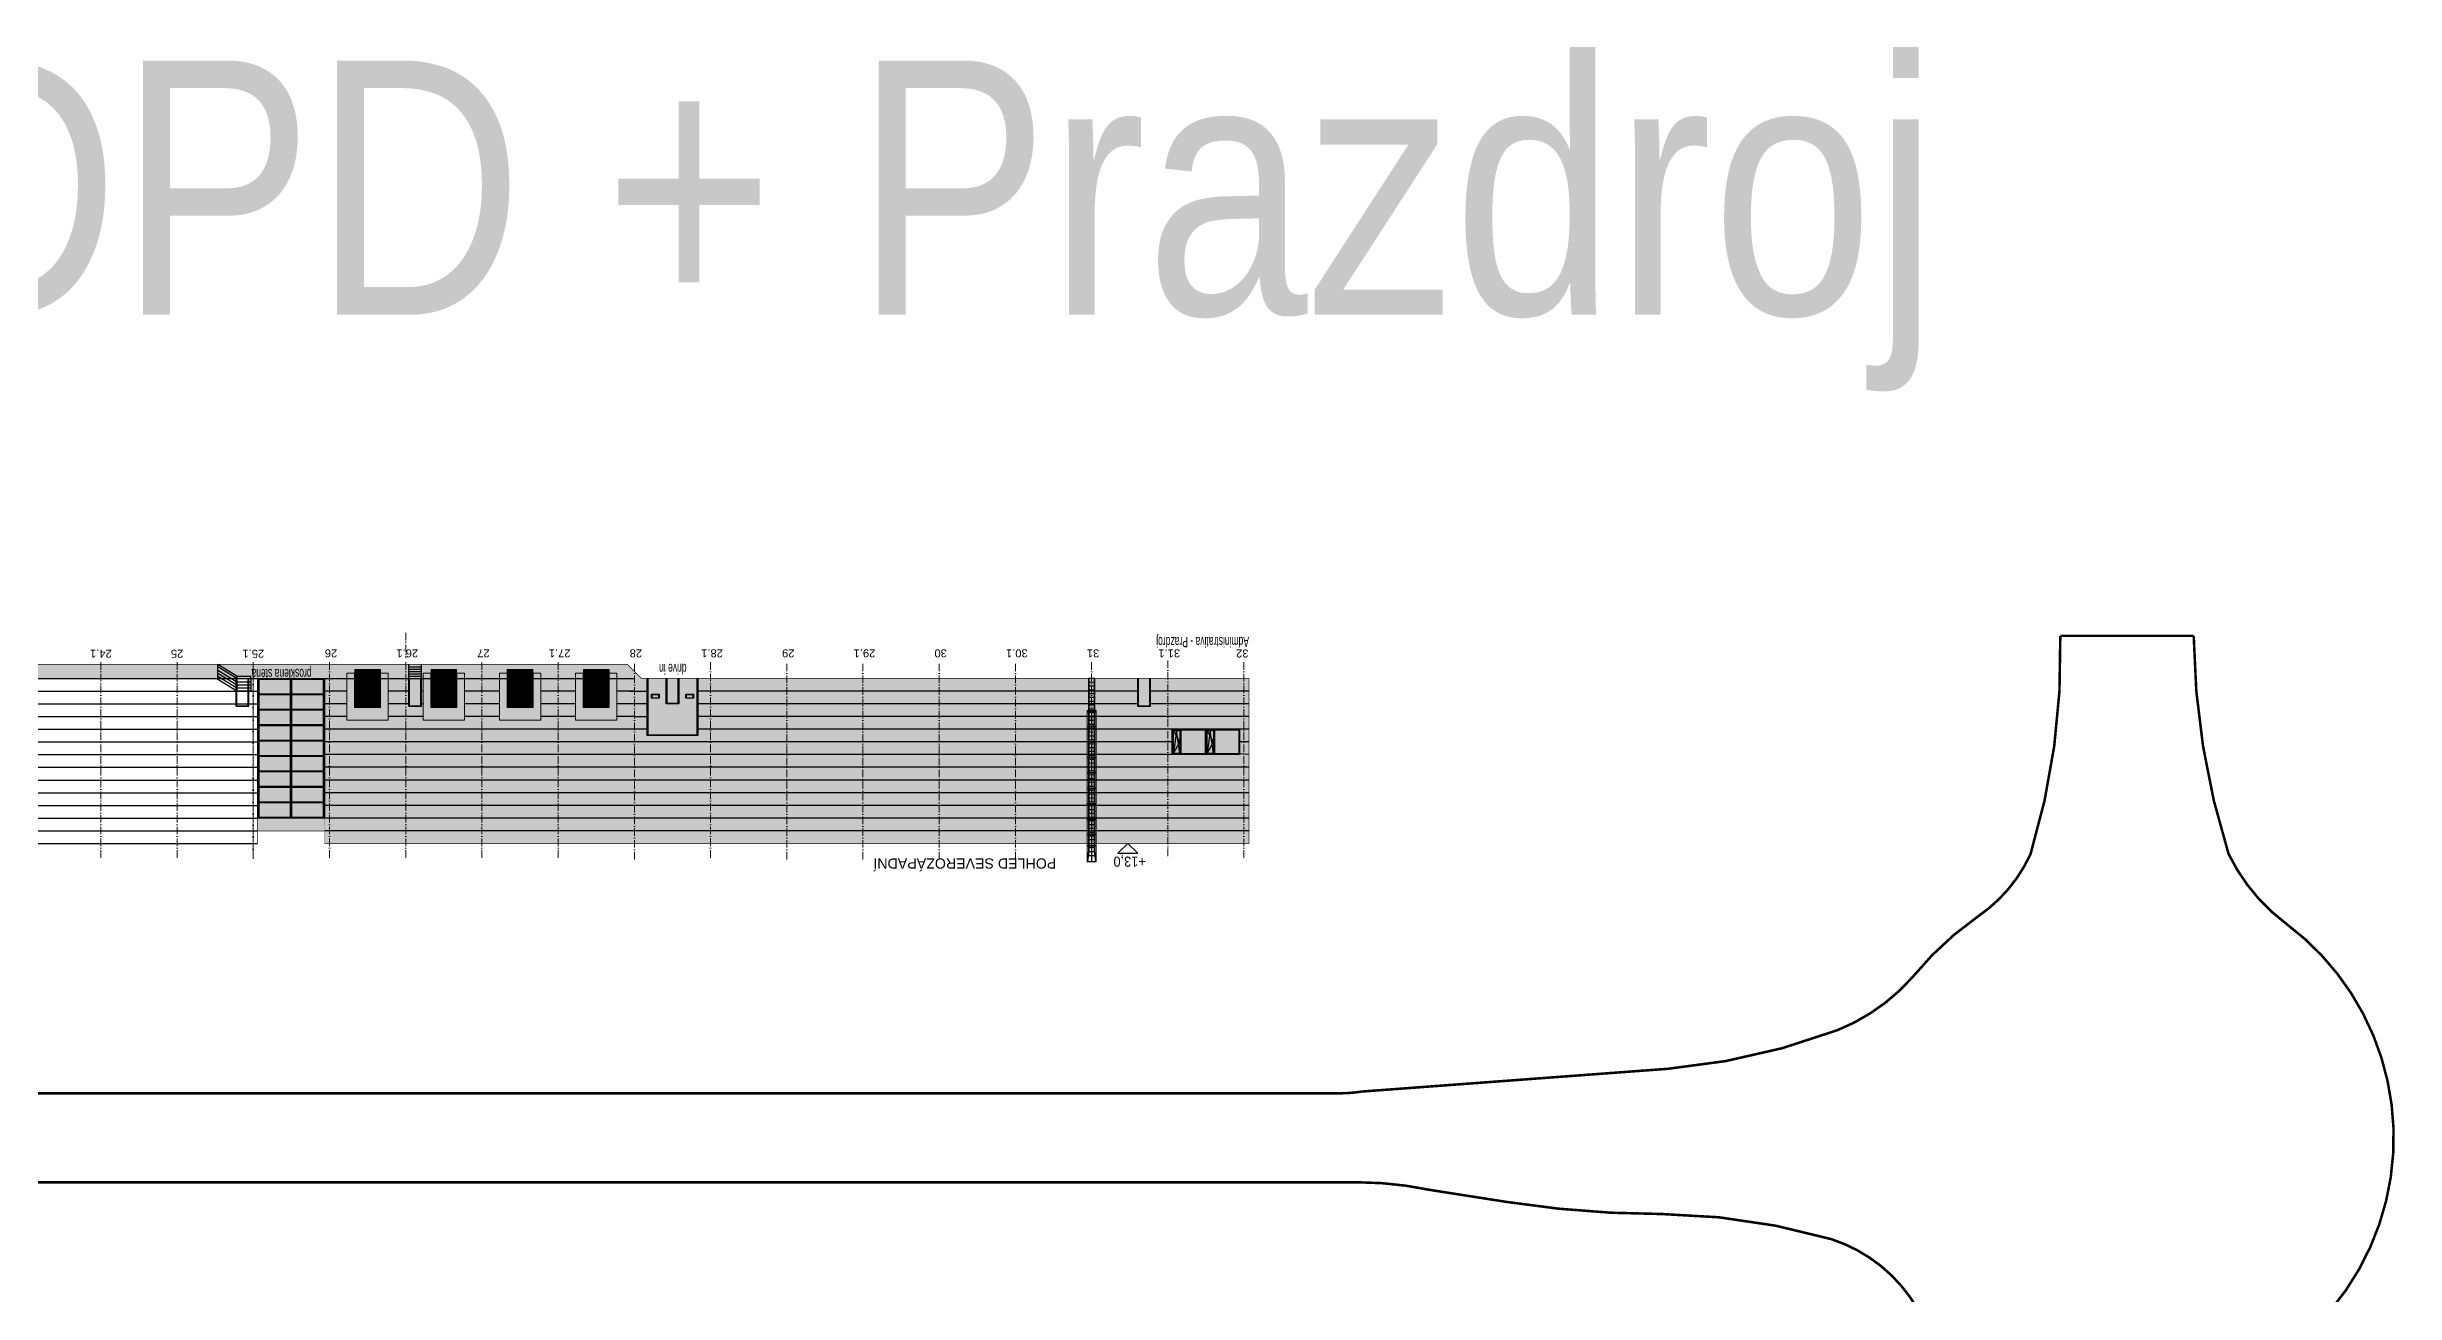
# Model space of a CAD drawing. Header units: millimetres. Extents: x 325046 to 1268204, y 1875583 to 2761998.
# Drawn here: x 983831 to 1168710, y 2621647 to 2719705 of the extents above; entities that cross this region are included whole.
import ezdxf
from ezdxf.enums import TextEntityAlignment as Align

# ---------------------------------------------------------------- set-up
doc = ezdxf.new("R2010")
doc.units = ezdxf.units.MM
doc.header["$LTSCALE"] = 100
doc.linetypes.add('ACAD_ISO10W100', pattern=[18.5, 12, -3, 0.5, -3])
doc.layers.add('__skitz SPOT', color=6, linetype='Continuous', plot=False)
for name, color, linetype in [('A_KOTY_výškové', 2, 'Continuous'), ('FASÁDY - okna - PŮDORYS', 8, 'Continuous'), ('FASÁDY kresba', 7, 'Continuous'), ('OKNA - RASTR', 5, 'Continuous'), ('POPIS', 7, 'Continuous'), ('Popis - dílčí', 5, 'Continuous'), ('TENKÁ', 7, 'Continuous'), ('ČÍSLO MÍSTNOSTI', 4, 'Continuous')]:
    doc.layers.add(name, color=color, linetype=linetype)
for name, color, linetype, lineweight in [('FASÁDY filling', 7, 'Continuous', 5), ('LP FASÁDY filling', 7, 'Continuous', 5), ('LP FASÁDY kresba', 7, 'Continuous', 13), ('Objekty - osy', 5, 'ACAD_ISO10W100', 20), ('ŠFAF - okna', 8, 'Continuous', 13)]:
    doc.layers.add(name, color=color, linetype=linetype, lineweight=lineweight)
doc.layers.add('Komunikace - obrys - páteřní', color=7, linetype='Continuous', lineweight=25, true_color=0xd91268)
doc.layers.add('POŽÁRNÍ ŽEBŘÍK', color=7, linetype='Continuous', lineweight=13, true_color=0x4752b3)
doc.layers.add('Popis OS', color=7, linetype='Continuous', true_color=0xbd0a5d)
doc.styles.add('ARIAL', font='arial.ttf')
doc.styles.add('ARIAL NARROW', font='ARIALN.TTF')
doc.styles.add('ARIL-TENKÝ', font='arial.ttf')
doc.styles.add('ROZPISKA', font='arial.ttf', dxfattribs={"width": 0.6})

# ---------------------------------------------------------------- blocks, each defined once
blk = doc.blocks.new('A$C55C900C6')
at = {"layer": 'FASÁDY filling'}
h = blk.add_hatch(color=253, dxfattribs=at)
h.dxf.hatch_style = 1
h.paths.add_polyline_path([(2650, 3300), (2650, 1001), (600, 1001), (600, 3300), (619, 3300), (619, 3298), (2632, 3298), (2632, 3300)], flags=16)
h.paths.add_polyline_path([(903, 2178), (1443, 2178), (1443, 2418), (903, 2418)])
h.paths.add_polyline_path([(1808, 2178), (2348, 2178), (2348, 2418), (1808, 2418)])
at = {"layer": 'LP FASÁDY filling', "true_color": 0x2d2d2d}
for points in [[(600, 1001), (2650, 1001), (2650, 3698), (3251, 3698), (3251, 0), (0, 0), (0, 3698), (600, 3698)], [(2632, 3298), (619, 3298), (619, 3998), (2632, 3998)]]:
    blk.add_hatch(color=250, dxfattribs=at).paths.add_polyline_path(points, flags=16)
at = {"layer": 'ŠFAF - okna'}
h = blk.add_hatch(color=256, dxfattribs=at)
h.set_gradient(color1=(33, 33, 33), color2=(171, 171, 171), rotation=90)
h.paths.add_polyline_path([(2348, 2178), (2348, 2418), (1808, 2418), (1808, 2178)])
h.paths.add_polyline_path([(1443, 2178), (1443, 2418), (903, 2418), (903, 2178)])
at = {"layer": 'LP FASÁDY kresba'}
for p, q in [((0, 3698), (600, 3698)), ((0, 0), (0, 3698)), ((600, 3698), (600, 1001)), ((619, 3298), (619, 3998)), ((619, 3998), (2632, 3998)), ((2632, 3998), (2632, 3298)), ((2650, 1001), (2650, 3698)), ((2650, 3698), (3251, 3698)), ((3251, 3698), (3251, 0)), ((619, 3300), (600, 3300)), ((2632, 3298), (619, 3298)), ((873, 2148), (873, 2448)), ((873, 2448), (1473, 2448)), ((1473, 2148), (873, 2148)), ((1443, 2418), (903, 2418)), ((903, 2418), (903, 2178)), ((903, 2178), (1443, 2178)), ((1443, 2178), (1443, 2418)), ((1473, 2448), (1473, 2148)), ((1778, 2148), (1778, 2448)), ((1778, 2448), (2378, 2448)), ((2378, 2148), (1778, 2148)), ((2348, 2418), (1808, 2418)), ((1808, 2418), (1808, 2178)), ((1808, 2178), (2348, 2178)), ((2348, 2178), (2348, 2418)), ((2378, 2448), (2378, 2148)), ((2650, 3300), (2632, 3300)), ((3251, 0), (0, 0)), ((2650, 1001), (600, 1001))]:
    blk.add_line(p, q, dxfattribs=at)
blk = doc.blocks.new('OKNO1')
at = {"layer": 'FASÁDY filling'}
h = blk.add_hatch(color=149, dxfattribs=at)
h.paths.add_polyline_path([(554541, 2542543), (552541, 2542543), (552541, 2539893), (554541, 2539893)])
h.paths.add_polyline_path([(554481, 2541903), (552601, 2541903), (552601, 2542483), (554481, 2542483)], flags=16)
h.paths.add_polyline_path([(554481, 2541843), (554481, 2539953), (552601, 2539953), (552601, 2541843)], flags=16)
h = blk.add_hatch(color=149, dxfattribs=at)
h.paths.add_polyline_path([(554481, 2542483), (552601, 2542483), (552601, 2541903), (554481, 2541903)])
h.paths.add_polyline_path([(554441, 2542443), (554441, 2541943), (552641, 2541943), (552641, 2542443)], flags=16)
at = {"layer": 'ŠFAF - okna'}
h = blk.add_hatch(color=256, dxfattribs=at)
h.set_gradient(color1=(33, 33, 33), color2=(171, 171, 171))
h.paths.add_polyline_path([(554441, 2541943), (554441, 2542443), (552641, 2542443), (552641, 2541943)])
h.paths.add_polyline_path([(552601, 2539953), (554481, 2539953), (554481, 2541843), (552601, 2541843)])
at = {"layer": 'FASÁDY - okna - PŮDORYS'}
blk.add_lwpolyline([(554441, 2542443), (554441, 2541943), (552641, 2541943), (552641, 2542443)], close=True, dxfattribs=at)
blk.add_lwpolyline([(552641, 2541943), (554441, 2542193), (552641, 2542443), (553541, 2541943), (554441, 2542443)], dxfattribs=at)
at = {"layer": 'OKNA - RASTR'}
blk.add_lwpolyline([(554541, 2542543), (554541, 2539893), (552541, 2539893), (552541, 2542543)], close=True, dxfattribs=at)
for points in [[(552601, 2541903), (552601, 2542483), (554481, 2542483), (554481, 2541903), (552601, 2541903)], [(554481, 2541843), (554481, 2539953), (552601, 2539953), (552601, 2541843), (554481, 2541843)]]:
    blk.add_lwpolyline(points, dxfattribs=at)
blk = doc.blocks.new('A$C4ECB046A')
at = {"layer": 'POŽÁRNÍ ŽEBŘÍK'}
for points in [[(700, 14460), (700, 2549), (0, 2549), (0, 14460)], [(696, 14460), (696, 14420), (0, 14420), (0, 14460)], [(700, 13199), (700, 13160), (0, 13160), (0, 13199)], [(100, 13160), (100, 12319), (150, 12319), (150, 13160)], [(113, 13965), (113, 13945), (325, 13945), (325, 13965)], [(150, 13649), (150, 13629), (325, 13629), (325, 13649)], [(150, 13320), (150, 13300), (325, 13300), (325, 13320)], [(150, 13020), (150, 13000), (325, 13000), (325, 13020)], [(375, 14420), (375, 13199), (325, 13199), (325, 14420)], [(375, 13160), (375, 12319), (325, 12319), (325, 13160)], [(587, 13965), (587, 13945), (375, 13945), (375, 13965)], [(550, 13649), (550, 13629), (375, 13629), (375, 13649)], [(550, 13320), (550, 13300), (375, 13300), (375, 13320)], [(550, 13020), (550, 13000), (375, 13000), (375, 13020)], [(600, 13160), (600, 12319), (550, 12319), (550, 13160)], [(700, 12320), (700, 12269), (0, 12269), (0, 12320)], [(700, 11139), (700, 11089), (0, 11089), (0, 11139)], [(100, 12269), (100, 11139), (150, 11139), (150, 12269)], [(150, 12720), (150, 12700), (325, 12700), (325, 12720)], [(150, 12420), (150, 12400), (325, 12400), (325, 12420)], [(150, 12130), (150, 12110), (325, 12110), (325, 12130)], [(150, 11830), (150, 11810), (325, 11810), (325, 11830)], [(150, 11530), (150, 11510), (325, 11510), (325, 11530)], [(150, 11230), (150, 11210), (325, 11210), (325, 11230)], [(375, 12269), (375, 11139), (325, 11139), (325, 12269)], [(550, 12720), (550, 12700), (375, 12700), (375, 12720)], [(550, 12420), (550, 12400), (375, 12400), (375, 12420)], [(550, 12130), (550, 12110), (375, 12110), (375, 12130)], [(550, 11830), (550, 11810), (375, 11810), (375, 11830)], [(550, 11530), (550, 11510), (375, 11510), (375, 11530)], [(550, 11230), (550, 11210), (375, 11210), (375, 11230)], [(600, 12269), (600, 11139), (550, 11139), (550, 12269)], [(700, 9919), (700, 9869), (0, 9869), (0, 9919)], [(100, 11089), (100, 9919), (150, 9919), (150, 11089)], [(100, 9869), (100, 8699), (150, 8699), (150, 9869)], [(150, 10950), (150, 10930), (325, 10930), (325, 10950)], [(150, 10650), (150, 10630), (325, 10630), (325, 10650)], [(150, 10350), (150, 10330), (325, 10330), (325, 10350)], [(150, 10050), (150, 10030), (325, 10030), (325, 10050)], [(150, 9730), (150, 9710), (325, 9710), (325, 9730)], [(150, 9430), (150, 9410), (325, 9410), (325, 9430)], [(375, 11089), (375, 9919), (325, 9919), (325, 11089)], [(375, 9869), (375, 8699), (325, 8699), (325, 9869)], [(550, 10950), (550, 10930), (375, 10930), (375, 10950)], [(550, 10650), (550, 10630), (375, 10630), (375, 10650)], [(550, 10350), (550, 10330), (375, 10330), (375, 10350)], [(550, 10050), (550, 10030), (375, 10030), (375, 10050)], [(550, 9730), (550, 9710), (375, 9710), (375, 9730)], [(550, 9430), (550, 9410), (375, 9410), (375, 9430)], [(600, 11089), (600, 9919), (550, 9919), (550, 11089)], [(600, 9869), (600, 8699), (550, 8699), (550, 9869)], [(700, 8699), (700, 8649), (0, 8649), (0, 8699)], [(700, 7479), (700, 7429), (0, 7429), (0, 7479)], [(100, 8649), (100, 7479), (150, 7479), (150, 8649)], [(100, 7429), (100, 6259), (150, 6259), (150, 7429)], [(150, 9130), (150, 9110), (325, 9110), (325, 9130)], [(150, 8830), (150, 8810), (325, 8810), (325, 8830)], [(150, 8510), (150, 8490), (325, 8490), (325, 8510)], [(150, 8210), (150, 8190), (325, 8190), (325, 8210)], [(150, 7910), (150, 7890), (325, 7890), (325, 7910)], [(150, 7610), (150, 7590), (325, 7590), (325, 7610)], [(375, 8649), (375, 7479), (325, 7479), (325, 8649)], [(375, 7429), (375, 6259), (325, 6259), (325, 7429)], [(550, 9130), (550, 9110), (375, 9110), (375, 9130)], [(550, 8830), (550, 8810), (375, 8810), (375, 8830)], [(550, 8510), (550, 8490), (375, 8490), (375, 8510)], [(550, 8210), (550, 8190), (375, 8190), (375, 8210)], [(550, 7910), (550, 7890), (375, 7890), (375, 7910)], [(550, 7610), (550, 7590), (375, 7590), (375, 7610)], [(600, 8649), (600, 7479), (550, 7479), (550, 8649)], [(600, 7429), (600, 6259), (550, 6259), (550, 7429)], [(700, 6259), (700, 6209), (0, 6209), (0, 6259)], [(100, 6209), (100, 5039), (150, 5039), (150, 6209)], [(150, 7290), (150, 7270), (325, 7270), (325, 7290)], [(150, 6990), (150, 6970), (325, 6970), (325, 6990)], [(150, 6690), (150, 6670), (325, 6670), (325, 6690)], [(150, 6390), (150, 6370), (325, 6370), (325, 6390)], [(150, 6070), (150, 6050), (325, 6050), (325, 6070)], [(150, 5770), (150, 5750), (325, 5750), (325, 5770)], [(375, 6209), (375, 5039), (325, 5039), (325, 6209)], [(550, 7290), (550, 7270), (375, 7270), (375, 7290)], [(550, 6990), (550, 6970), (375, 6970), (375, 6990)], [(550, 6690), (550, 6670), (375, 6670), (375, 6690)], [(550, 6390), (550, 6370), (375, 6370), (375, 6390)], [(550, 6070), (550, 6050), (375, 6050), (375, 6070)], [(550, 5770), (550, 5750), (375, 5750), (375, 5770)], [(600, 6209), (600, 5039), (550, 5039), (550, 6209)], [(700, 5039), (700, 4989), (0, 4989), (0, 5039)], [(700, 3819), (700, 3769), (0, 3769), (0, 3819)], [(100, 4989), (100, 3819), (150, 3819), (150, 4989)], [(100, 3769), (100, 2599), (150, 2599), (150, 3769)], [(150, 5470), (150, 5450), (325, 5450), (325, 5470)], [(150, 5170), (150, 5150), (325, 5150), (325, 5170)], [(150, 4850), (150, 4830), (325, 4830), (325, 4850)], [(150, 4550), (150, 4530), (325, 4530), (325, 4550)], [(150, 4250), (150, 4230), (325, 4230), (325, 4250)], [(150, 3950), (150, 3930), (325, 3930), (325, 3950)], [(375, 4989), (375, 3819), (325, 3819), (325, 4989)], [(375, 3769), (375, 2599), (325, 2599), (325, 3769)], [(550, 5470), (550, 5450), (375, 5450), (375, 5470)], [(550, 5170), (550, 5150), (375, 5150), (375, 5170)], [(550, 4850), (550, 4830), (375, 4830), (375, 4850)], [(550, 4550), (550, 4530), (375, 4530), (375, 4550)], [(550, 4250), (550, 4230), (375, 4230), (375, 4250)], [(550, 3950), (550, 3930), (375, 3930), (375, 3950)], [(600, 4989), (600, 3819), (550, 3819), (550, 4989)], [(600, 3769), (600, 2599), (550, 2599), (550, 3769)], [(700, 2656), (700, 2606), (0, 2606), (0, 2656)], [(700, 2599), (700, 2549), (0, 2549), (0, 2599)], [(100, 2549), (100, 2656), (150, 2656), (150, 2549)], [(150, 2549), (150, 3), (100, 3), (100, 2549)], [(150, 3630), (150, 3610), (325, 3610), (325, 3630)], [(150, 3330), (150, 3310), (325, 3310), (325, 3330)], [(150, 3030), (150, 3010), (325, 3010), (325, 3030)], [(150, 2730), (150, 2710), (325, 2710), (325, 2730)], [(550, 2420), (550, 2400), (150, 2400), (150, 2420)], [(550, 2120), (550, 2100), (150, 2100), (150, 2120)], [(375, 2549), (375, 2656), (325, 2656), (325, 2549)], [(550, 3630), (550, 3610), (375, 3610), (375, 3630)], [(550, 3330), (550, 3310), (375, 3310), (375, 3330)], [(550, 3030), (550, 3010), (375, 3010), (375, 3030)], [(550, 2730), (550, 2710), (375, 2710), (375, 2730)], [(600, 2549), (600, 2656), (550, 2656), (550, 2549)], [(600, 2549), (600, 3), (550, 3), (550, 2549)], [(550, 1820), (550, 1800), (150, 1800), (150, 1820)], [(550, 1520), (550, 1500), (150, 1500), (150, 1520)], [(550, 1220), (550, 1200), (150, 1200), (150, 1220)], [(550, 920), (550, 900), (150, 900), (150, 920)], [(550, 620), (550, 600), (150, 600), (150, 620)], [(550, 320), (550, 300), (150, 300), (150, 320)], [(550, 20), (550, 0), (150, 0), (150, 20)]]:
    blk.add_lwpolyline(points, close=True, dxfattribs=at)
for points in [[(4, 14420), (100, 13613), (100, 13199), (150, 13199), (150, 13629), (55, 14420)], [(375, 13965), (375, 13945)], [(696, 14420), (600, 13613), (600, 13199), (550, 13199), (550, 13629), (645, 14420)]]:
    blk.add_lwpolyline(points, dxfattribs=at)

msp = doc.modelspace()

# ---------------------------------------------------------------- hatches: boundary and pattern name
at = {"layer": 'FASÁDY filling', "true_color": 0xe3e3e3}
h = msp.add_hatch(color=254, dxfattribs=at)
h.dxf.hatch_style = 1
h.paths.add_polyline_path([(1018078.7, 2671116.6), (1012078.7, 2671116.6), (1012078.7, 2670016.6), (1018078.7, 2670016.6)])
h.paths.add_polyline_path([(1024078.7, 2671116.6), (1018078.7, 2671116.6), (1018078.7, 2670016.6), (1024078.7, 2670016.6)])
h.paths.add_polyline_path([(1029528.8, 2671116.6), (1024078.7, 2671116.6), (1024078.7, 2670016.6), (1030628.7, 2670016.6)])
h.paths.add_polyline_path([(1005709.5, 2670016.6), (1005711.7, 2670019.7), (1005653.7, 2670016.6)], flags=17)
h.paths.add_polyline_path([(898628.7, 2670016.8), (897528.7, 2671116.6), (808078.8, 2671116.6), (808078.6, 2671116.6), (807528.9, 2670624.5), (796629, 2670624.7), (796079, 2670017)])
h.paths.add_polyline_path([(952628.7, 2670516.6), (952078.8, 2670016.7), (1012078.7, 2670016.6), (1012078.7, 2671116.6), (964078.7, 2671116.6), (963528.7, 2670516.6)])
at = {"layer": 'FASÁDY filling', "ltscale": 100, "true_color": 0x373f43}
h = msp.add_hatch(color=149, dxfattribs=at)
h.paths.add_polyline_path([(1003093.7, 2659012.2), (1003013.7, 2659012.2), (1003013.7, 2670013.2), (1003093.7, 2670013.2)])
h.paths.add_polyline_path([(1005683.7, 2659012.2), (1005603.7, 2659012.2), (1005603.7, 2670013.2), (1005683.7, 2670013.2)])
h.paths.add_polyline_path([(1000503.7, 2659012.2), (1000423.7, 2659012.2), (1000423.7, 2670013.2), (1000503.7, 2670013.2)])
h.paths.add_polyline_path([(1003013.7, 2660309.2), (1003013.7, 2660229.2), (1000503.7, 2660229.2), (1000503.7, 2660309.2)])
h.paths.add_polyline_path([(1005603.7, 2660309.2), (1005603.7, 2660229.2), (1003093.7, 2660229.2), (1003093.7, 2660309.2)])
h.paths.add_polyline_path([(1003013.7, 2661522.2), (1003013.7, 2661442.2), (1000503.7, 2661442.2), (1000503.7, 2661522.2)])
h.paths.add_polyline_path([(1005603.7, 2661522.2), (1005603.7, 2661442.2), (1003093.7, 2661442.2), (1003093.7, 2661522.2)])
h.paths.add_polyline_path([(1003013.7, 2662735.2), (1003013.7, 2662655.2), (1000503.7, 2662655.2), (1000503.7, 2662735.2)])
h.paths.add_polyline_path([(1005603.7, 2662735.2), (1005603.7, 2662655.2), (1003093.7, 2662655.2), (1003093.7, 2662735.2)])
h.paths.add_polyline_path([(1003013.7, 2663948.2), (1003013.7, 2663868.2), (1000503.7, 2663868.2), (1000503.7, 2663948.2)])
h.paths.add_polyline_path([(1005603.7, 2663948.2), (1005603.7, 2663868.2), (1003093.7, 2663868.2), (1003093.7, 2663948.2)])
h.paths.add_polyline_path([(1003013.7, 2665161.2), (1003013.7, 2665081.2), (1000503.7, 2665081.2), (1000503.7, 2665161.2)])
h.paths.add_polyline_path([(1005603.7, 2665161.2), (1005603.7, 2665081.2), (1003093.7, 2665081.2), (1003093.7, 2665161.2)])
h.paths.add_polyline_path([(1003013.7, 2666374.2), (1003013.7, 2666294.2), (1000503.7, 2666294.2), (1000503.7, 2666374.2)])
h.paths.add_polyline_path([(1005603.7, 2666374.2), (1005603.7, 2666294.2), (1003093.7, 2666294.2), (1003093.7, 2666374.2)])
h.paths.add_polyline_path([(1003013.7, 2667587.2), (1003013.7, 2667507.2), (1000503.7, 2667507.2), (1000503.7, 2667587.2)])
h.paths.add_polyline_path([(1005603.7, 2667587.2), (1005603.7, 2667507.2), (1003093.7, 2667507.2), (1003093.7, 2667587.2)])
h.paths.add_polyline_path([(1003013.7, 2668800.2), (1003013.7, 2668720.2), (1000503.7, 2668720.2), (1000503.7, 2668800.2)])
h.paths.add_polyline_path([(1005603.7, 2668800.2), (1005603.7, 2668720.2), (1003093.7, 2668720.2), (1003093.7, 2668800.2)])
h.paths.add_polyline_path([(1003013.7, 2670013.2), (1003013.7, 2669933.2), (1000503.7, 2669933.2), (1000503.7, 2670013.2)])
h.paths.add_polyline_path([(1005603.7, 2670013.2), (1005603.7, 2669933.2), (1003093.7, 2669933.2), (1003093.7, 2670013.2)])
h.paths.add_polyline_path([(1003013.7, 2659096.2), (1003013.7, 2659016.2), (1000503.7, 2659016.2), (1000503.7, 2659096.2)])
h.paths.add_polyline_path([(1005603.7, 2659096.2), (1005603.7, 2659016.2), (1003093.7, 2659016.2), (1003093.7, 2659096.2)])
edge = h.paths.add_edge_path()
edge.add_line((1000078.7, 2670012.2), (1006078.7, 2670012.2))
at = {"layer": 'FASÁDY filling', "true_color": 0xa5a8a6}
h = msp.add_hatch(color=253, dxfattribs=at)
h.dxf.hatch_style = 1
h.paths.add_polyline_path([(1005708.7, 2670020.2), (1078473.7, 2670020.2), (1078473.7, 2657016.6), (1005708.7, 2657016.6)])
at = {"layer": 'FASÁDY filling', "ltscale": 100, "true_color": 0xa5a8a6}
h = msp.add_hatch(color=253, dxfattribs=at)
h.dxf.hatch_style = 1
h.paths.add_polyline_path([(1000398.7, 2658012.2), (1005628.7, 2658012.2), (1005683.7, 2659012.2), (1000423.7, 2659012.2)])
at = {"layer": 'FASÁDY kresba'}
h = msp.add_hatch(dxfattribs=at)
h.set_pattern_fill('_USER', color=256, scale=1000, angle=540, pattern_type=0)
h.set_pattern_definition([(180, (-258, 16.6), (-4e-13, -1000), [])])
h.paths.add_polyline_path([(783758.7, 2657016.6), (783758.7, 2670020.2), (1000375.4, 2670016.5), (1000398.7, 2657016.6)])
at = {"layer": 'ŠFAF - okna', "ltscale": 100}
h = msp.add_hatch(color=256, dxfattribs=at)
h.set_gradient(color1=(41, 41, 41), color2=(191, 191, 191), rotation=270)
h.paths.add_polyline_path([(1005603.7, 2659096.2), (1000503.7, 2659096.2), (1000503.7, 2669933.2), (1005603.7, 2669933.2)])

# ---------------------------------------------------------------- linework, layer by layer
at = {"layer": '__skitz SPOT', "ltscale": 200}
msp.add_line((1030078.7, 2669019.8), (1031082.8, 2669019.8), dxfattribs=at)
at = {"layer": 'A_KOTY_výškové', "color": 20, "true_color": 0xff3838}
msp.add_lwpolyline([(1069717.2, 2656261.9), (1068936.3, 2657016.6), (1068155.3, 2656261.9), (1069717.2, 2656261.9)], dxfattribs=at)
at = {"layer": 'FASÁDY kresba'}
for p, q in [((796078.7, 2670017), (1030078.7, 2670016.6)), ((1012328.7, 2670916.7), (1013329.3, 2670916.7)), ((1012328.7, 2670736.7), (1013329.3, 2670736.7)), ((1012328.7, 2670556.7), (1013329.3, 2670556.7)), ((1012328.7, 2670376.7), (1013329.3, 2670376.7)), ((1012328.7, 2670196.7), (1013329.3, 2670196.7)), ((1031082.8, 2665516.6), (1031082.8, 2670016.6)), ((1031132.8, 2670016.6), (1031132.8, 2665566.6)), ((1032582.8, 2668013.3), (1032582.8, 2670016.6)), ((1032632.8, 2670016.6), (1032632.8, 2668063.3)), ((1033532.8, 2668063.3), (1033532.8, 2670016.6)), ((1033582.8, 2670016.6), (1033582.8, 2668013.3)), ((1035032.8, 2665566.6), (1035032.8, 2670016.6)), ((1035082.8, 2670016.6), (1035082.8, 2665516.6)), ((998728, 2667816.6), (999728.7, 2667816.6)), ((998778, 2667866.6), (999678.7, 2667866.6)), ((1006133.7, 2669016.6), (1005708.7, 2669016.6)), ((1006133.7, 2668016.6), (1005708.7, 2668016.6)), ((1007453.2, 2669016.6), (1006133.7, 2669016.6)), ((1007453.2, 2668016.6), (1006133.7, 2668016.6)), ((1012078.7, 2669016.6), (1010704.2, 2669016.6)), ((1012078.7, 2668016.6), (1010704.2, 2668016.6)), ((1012328.7, 2669016.7), (1012063.3, 2669016.7)), ((1012328.7, 2668016.7), (1012063.3, 2668016.7)), ((1012328.7, 2667816.7), (1013329.3, 2667816.7)), ((1012378.7, 2667866.7), (1013279.3, 2667866.7)), ((1013437.8, 2669016.7), (1013329.3, 2669016.7)), ((1013437.8, 2668016.7), (1013329.3, 2668016.7)), ((1018078.7, 2669016.6), (1016704.2, 2669016.6)), ((1018078.7, 2668016.6), (1016704.2, 2668016.6)), ((1019453.2, 2669016.6), (1018078.7, 2669016.6)), ((1019453.2, 2668016.6), (1018078.7, 2668016.6)), ((1024078.7, 2669016.6), (1022704.2, 2669016.6)), ((1024078.7, 2668016.6), (1022704.2, 2668016.6)), ((1025453.2, 2669016.6), (1024078.7, 2669016.6)), ((1025453.2, 2668016.6), (1024078.7, 2668016.6)), ((1030078.7, 2669016.6), (1028704.2, 2669016.6)), ((1031082.8, 2668016.6), (1028704.2, 2668016.6)), ((1029728.7, 2669019.8), (1031082.8, 2669019.8)), ((1031432.8, 2668463.3), (1031432.8, 2668763.3)), ((1031432.8, 2668763.3), (1032032.8, 2668763.3)), ((1032032.8, 2668463.3), (1031432.8, 2668463.3)), ((1032002.8, 2668733.3), (1031462.8, 2668733.3)), ((1031462.8, 2668733.3), (1031462.8, 2668493.3)), ((1031462.8, 2668493.3), (1032002.8, 2668493.3)), ((1032002.8, 2668493.3), (1032002.8, 2668733.3)), ((1032032.8, 2668763.3), (1032032.8, 2668463.3)), ((1033582.8, 2668013.3), (1032582.8, 2668013.3)), ((1032632.8, 2668063.3), (1033532.8, 2668063.3)), ((1034132.8, 2668463.3), (1034132.8, 2668763.3)), ((1034132.8, 2668763.3), (1034732.8, 2668763.3)), ((1034732.8, 2668463.3), (1034132.8, 2668463.3)), ((1034702.8, 2668733.3), (1034162.8, 2668733.3)), ((1034162.8, 2668733.3), (1034162.8, 2668493.3)), ((1034162.8, 2668493.3), (1034702.8, 2668493.3)), ((1034702.8, 2668493.3), (1034702.8, 2668733.3)), ((1034732.8, 2668763.3), (1034732.8, 2668463.3)), ((1036078.7, 2669016.6), (1035082.8, 2669016.6)), ((1036078.7, 2668016.6), (1035082.8, 2668016.6)), ((1042078.7, 2669016.6), (1036078.7, 2669016.6)), ((1042078.7, 2668016.6), (1036078.7, 2668016.6)), ((1048078.7, 2669016.6), (1042078.7, 2669016.6)), ((1048078.7, 2668016.6), (1042078.7, 2668016.6)), ((1054078.7, 2669016.6), (1048078.7, 2669016.6)), ((1054078.7, 2668016.6), (1048078.7, 2668016.6)), ((1060078.7, 2669016.6), (1054078.7, 2669016.6)), ((1060078.7, 2668016.6), (1054078.7, 2668016.6)), ((1066078.7, 2669016.6), (1060078.7, 2669016.6)), ((1066078.7, 2668016.6), (1060078.7, 2668016.6)), ((1069728, 2669016.6), (1066078.7, 2669016.6)), ((1069728, 2668016.6), (1066078.7, 2668016.6)), ((1069728, 2667816.6), (1070728.7, 2667816.6)), ((1069778, 2667866.6), (1070678.7, 2667866.6)), ((1072078.7, 2669016.6), (1070728.7, 2669016.6)), ((1072078.7, 2668016.6), (1070728.7, 2668016.6)), ((1078473.7, 2669016.6), (1072078.7, 2669016.6)), ((1078473.7, 2668016.6), (1072078.7, 2668016.6)), ((1006133.7, 2667016.6), (1005708.7, 2667016.6)), ((1006133.7, 2666016.6), (1005708.7, 2666016.6)), ((1007453.2, 2667016.6), (1006133.7, 2667016.6)), ((1012078.7, 2666016.6), (1006133.7, 2666016.6)), ((1012078.7, 2667016.6), (1010704.2, 2667016.6)), ((1013453.2, 2667016.6), (1012078.7, 2667016.6)), ((1018078.7, 2666016.6), (1012078.7, 2666016.6)), ((1018078.7, 2667016.6), (1016704.2, 2667016.6)), ((1019453.2, 2667016.6), (1018078.7, 2667016.6)), ((1024078.7, 2666016.6), (1018078.7, 2666016.6)), ((1024078.7, 2667016.6), (1022704.2, 2667016.6)), ((1025453.2, 2667016.6), (1024078.7, 2667016.6)), ((1031082.8, 2666016.6), (1024078.7, 2666016.6)), ((1030078.7, 2667016.6), (1028704.2, 2667016.6)), ((1030078.7, 2667019.8), (1031082.8, 2667019.8)), ((1036078.7, 2667016.6), (1035082.8, 2667016.6)), ((1036078.7, 2666016.6), (1035082.8, 2666016.6)), ((1042078.7, 2667016.6), (1036078.7, 2667016.6)), ((1042078.7, 2666016.6), (1036078.7, 2666016.6)), ((1048078.7, 2667016.6), (1042078.7, 2667016.6)), ((1048078.7, 2666016.6), (1042078.7, 2666016.6)), ((1054078.7, 2667016.6), (1048078.7, 2667016.6)), ((1054078.7, 2666016.6), (1048078.7, 2666016.6)), ((1060078.7, 2667016.6), (1054078.7, 2667016.6)), ((1060078.7, 2666016.6), (1054078.7, 2666016.6)), ((1066078.7, 2667016.6), (1060078.7, 2667016.6)), ((1066078.7, 2666016.6), (1060078.7, 2666016.6)), ((1072078.7, 2667016.6), (1066078.7, 2667016.6)), ((1072078.7, 2666016.6), (1066078.7, 2666016.6)), ((1078473.7, 2667016.6), (1072078.7, 2667016.6)), ((1078473.7, 2666016.6), (1072078.7, 2666016.6)), ((1006133.7, 2665016.6), (1005708.7, 2665016.6)), ((1012078.7, 2665016.6), (1006133.7, 2665016.6)), ((1018078.7, 2665016.6), (1012078.7, 2665016.6)), ((1024078.7, 2665016.6), (1018078.7, 2665016.6)), ((1030078.7, 2665016.6), (1024078.7, 2665016.6)), ((1036078.7, 2665016.6), (1030078.7, 2665016.6)), ((1035082.8, 2665516.6), (1031082.8, 2665516.6)), ((1031132.8, 2665566.6), (1035032.8, 2665566.6)), ((1042078.7, 2665016.6), (1036078.7, 2665016.6)), ((1048078.7, 2665016.6), (1042078.7, 2665016.6)), ((1054078.7, 2665016.6), (1048078.7, 2665016.6)), ((1060078.7, 2665016.6), (1054078.7, 2665016.6)), ((1066078.7, 2665016.6), (1060078.7, 2665016.6)), ((1072473.7, 2665016.6), (1066078.7, 2665016.6)), ((1078473.7, 2665016.6), (1077728.7, 2665016.6)), ((1006133.7, 2664016.6), (1005708.7, 2664016.6)), ((1006133.7, 2663016.6), (1005708.7, 2663016.6)), ((1012078.7, 2664016.6), (1006133.7, 2664016.6)), ((1012078.7, 2663016.6), (1006133.7, 2663016.6)), ((1018078.7, 2664016.6), (1012078.7, 2664016.6)), ((1018078.7, 2663016.6), (1012078.7, 2663016.6)), ((1024078.7, 2664016.6), (1018078.7, 2664016.6)), ((1024078.7, 2663016.6), (1018078.7, 2663016.6)), ((1030078.7, 2664016.6), (1024078.7, 2664016.6)), ((1030078.7, 2663016.6), (1024078.7, 2663016.6)), ((1036078.7, 2663016.6), (1029728.7, 2663019.8)), ((1036078.7, 2664016.6), (1030078.7, 2664016.6)), ((1042078.7, 2664016.6), (1036078.7, 2664016.6)), ((1042078.7, 2663016.6), (1036078.7, 2663016.6)), ((1048078.7, 2664016.6), (1042078.7, 2664016.6)), ((1048078.7, 2663016.6), (1042078.7, 2663016.6)), ((1054078.7, 2664016.6), (1048078.7, 2664016.6)), ((1054078.7, 2663016.6), (1048078.7, 2663016.6)), ((1060078.7, 2664016.6), (1054078.7, 2664016.6)), ((1060078.7, 2663016.6), (1054078.7, 2663016.6)), ((1066078.7, 2664016.6), (1060078.7, 2664016.6)), ((1066078.7, 2663016.6), (1060078.7, 2663016.6)), ((1072428.7, 2664016.6), (1066078.7, 2664016.6)), ((1072473.7, 2663016.6), (1066078.7, 2663016.6)), ((1078473.7, 2663016.6), (1072473.7, 2663016.6)), ((1078473.7, 2664016.6), (1077668.7, 2664076.6)), ((1006133.7, 2662016.6), (1005708.7, 2662016.6)), ((1006133.7, 2661016.6), (1005708.7, 2661016.6)), ((1012078.7, 2662016.6), (1006133.7, 2662016.6)), ((1012078.7, 2661016.6), (1006133.7, 2661016.6)), ((1018078.7, 2662016.6), (1012078.7, 2662016.6)), ((1018078.7, 2661016.6), (1012078.7, 2661016.6)), ((1024078.7, 2662016.6), (1018078.7, 2662016.6)), ((1024078.7, 2661016.6), (1018078.7, 2661016.6)), ((1030078.7, 2662016.6), (1024078.7, 2662016.6)), ((1030078.7, 2661016.6), (1024078.7, 2661016.6)), ((1036078.7, 2662016.6), (1029728.7, 2662016.6)), ((1036078.7, 2661016.6), (1029728.7, 2661019.8)), ((1042078.7, 2662016.6), (1036078.7, 2662016.6)), ((1042078.7, 2661016.6), (1036078.7, 2661016.6)), ((1048078.7, 2662016.6), (1042078.7, 2662016.6)), ((1048078.7, 2661016.6), (1042078.7, 2661016.6)), ((1054078.7, 2662016.6), (1048078.7, 2662016.6)), ((1054078.7, 2661016.6), (1048078.7, 2661016.6)), ((1060078.7, 2662016.6), (1054078.7, 2662016.6)), ((1060078.7, 2661016.6), (1054078.7, 2661016.6)), ((1066078.7, 2662016.6), (1060078.7, 2662016.6)), ((1066078.7, 2661016.6), (1060078.7, 2661016.6)), ((1072078.7, 2662016.6), (1066078.7, 2662016.6)), ((1072078.7, 2661016.6), (1066078.7, 2661016.6)), ((1078473.7, 2662016.6), (1072078.7, 2662016.6)), ((1078473.7, 2661016.6), (1072078.7, 2661016.6)), ((1006133.7, 2660016.6), (1005708.7, 2660016.6)), ((1006133.7, 2659016.6), (1005708.7, 2659016.6)), ((1012078.7, 2660016.6), (1006133.7, 2660016.6)), ((1012078.7, 2659016.6), (1006133.7, 2659016.6)), ((1018078.7, 2660016.6), (1012078.7, 2660016.6)), ((1018078.7, 2659016.6), (1012078.7, 2659016.6)), ((1024078.7, 2660016.6), (1018078.7, 2660016.6)), ((1024078.7, 2659016.6), (1018078.7, 2659016.6)), ((1030078.7, 2660016.6), (1024078.7, 2660016.6)), ((1030078.7, 2659016.6), (1024078.7, 2659016.6)), ((1036078.7, 2660016.6), (1030078.7, 2660016.6)), ((1036078.7, 2659016.6), (1030078.7, 2659016.6)), ((1042078.7, 2660016.6), (1036078.7, 2660016.6)), ((1042078.7, 2659016.6), (1036078.7, 2659016.6)), ((1048078.7, 2660016.6), (1042078.7, 2660016.6)), ((1048078.7, 2659016.6), (1042078.7, 2659016.6)), ((1054078.7, 2660016.6), (1048078.7, 2660016.6)), ((1054078.7, 2659016.6), (1048078.7, 2659016.6)), ((1060078.7, 2660016.6), (1054078.7, 2660016.6)), ((1060078.7, 2659016.6), (1054078.7, 2659016.6)), ((1066078.7, 2660016.6), (1060078.7, 2660016.6)), ((1066078.7, 2659016.6), (1060078.7, 2659016.6)), ((1072078.7, 2660016.6), (1066078.7, 2660016.6)), ((1072078.7, 2659016.6), (1066078.7, 2659016.6)), ((1078473.7, 2660016.6), (1072078.7, 2660016.6)), ((1078473.7, 2659016.6), (1072078.7, 2659016.6)), ((1006133.7, 2658016.6), (1005708.7, 2658016.6)), ((1012078.7, 2658016.6), (1006133.7, 2658016.6)), ((1018078.7, 2658016.6), (1012078.7, 2658016.6)), ((1024078.7, 2658016.6), (1018078.7, 2658016.6)), ((1030078.7, 2658016.6), (1024078.7, 2658016.6)), ((1036078.7, 2658016.6), (1030078.7, 2658016.6)), ((1042078.7, 2658016.6), (1036078.7, 2658016.6)), ((1048078.7, 2658016.6), (1042078.7, 2658016.6)), ((1054078.7, 2658016.6), (1048078.7, 2658016.6)), ((1060078.7, 2658016.6), (1054078.7, 2658016.6)), ((1066078.7, 2658016.6), (1060078.7, 2658016.6)), ((1072078.7, 2658016.6), (1066078.7, 2658016.6)), ((1078473.7, 2658016.6), (1072078.7, 2658016.6))]:
    msp.add_line(p, q, dxfattribs=at)
at = {"layer": 'FASÁDY kresba', "ltscale": 20}
for p, q in [((998728, 2667816.6), (998728, 2670016.6)), ((998778, 2667866.6), (998778, 2670016.6)), ((999678.7, 2667866.6), (999678.7, 2670016.6)), ((999728.7, 2667816.6), (999728.7, 2670016.6)), ((1012328.7, 2667816.7), (1012328.7, 2670016.7)), ((1012378.7, 2667866.7), (1012378.7, 2670016.7)), ((1013279.3, 2667866.7), (1013279.3, 2670016.7)), ((1013329.3, 2667816.7), (1013329.3, 2670016.7)), ((1069728, 2667816.6), (1069728, 2670016.6)), ((1069778, 2667866.6), (1069778, 2670016.6)), ((1070678.7, 2667866.6), (1070678.7, 2670016.6)), ((1070728.7, 2667816.6), (1070728.7, 2670016.6))]:
    msp.add_line(p, q, dxfattribs=at)
at = {"layer": 'FASÁDY kresba', "ltscale": 20, "const_width": 50}
for points in [[(701700.2, 2670016.6), (718073.1, 2670016.6), (750548.7, 2671216.6), (753758.7, 2671216.6), (753758.7, 2670016.6), (796078.7, 2670016.6), (796628.7, 2670624.9), (807528.9, 2670624.5), (807528.9, 2670624.5), (807528.9, 2670624.5), (808078.7, 2671116.6), (897528.7, 2671116.6), (898628.7, 2670016.8), (952078.7, 2670016.6), (952628.7, 2670516.6), (963528.7, 2670516.6), (964078.7, 2671116.6), (1029528.8, 2671116.6), (1030628.7, 2670016.6), (1078473.7, 2670016.6)], [(783758.7, 2657016.6), (1000398.7, 2657016.6), (1000398.7, 2670016.8)], [(1005708.7, 2657016.6), (1005708.7, 2670016.8)], [(1078473.7, 2657016.6), (1078473.7, 2670016.6)], [(1005708.7, 2658012.2), (1000398.7, 2658012.2)], [(1078473.7, 2657016.6), (1005708.7, 2657016.6)]]:
    msp.add_lwpolyline(points, dxfattribs=at)
at = {"layer": 'Komunikace - obrys - páteřní', "const_width": 200}
for points in [[(1159376.4, 2616473, 0.2585137), (1168589.9, 2634623.2, 0.22743939), (1160145.3, 2650706.3, -0.12051241), (1155603.7, 2656199.1, -0.07440691), (1152857.1, 2673362.7), (1148851.5, 2673362.7), (1142354.6, 2673362.7, -0.08043025), (1140012.8, 2656190.3, -0.13734882), (1135830.9, 2651252.5, 0.07014017), (1130688.9, 2646471.5, -0.11744306), (1124800.5, 2642330, -0.06859797), (1111486.6, 2639295.4), (1087337.9, 2637499.7, -0.04020549), (1085639.1, 2637362.7), (980603.3, 2637361.6, -0.4153965)], [(980603.6, 2630362.7), (1086985.3, 2630362.7, -0.05223061), (1092711.4, 2629762.2), (1098789.6, 2628811.6, 0.03880527), (1110996.8, 2627862.7, -0.06737934), (1124319.6, 2625889), (1124319.6, 2625889, -0.30714178), (1132724.2, 2615112.3, -0.1503726)]]:
    msp.add_lwpolyline(points, format="xyb", dxfattribs=at)
at = {"layer": 'LP FASÁDY kresba'}
for p, q in [((1005683.7, 2659034), (1005683.7, 2664013.4)), ((1005708.7, 2659037.4), (1005708.7, 2664016.8))]:
    msp.add_line(p, q, dxfattribs=at)
at = {"layer": 'Objekty - osy', "ltscale": 0.5}
for p, q in [((1072078.7, 2656022.6), (1072078.7, 2671561.1)), ((988078.7, 2655896.8), (988078.7, 2671435.3)), ((994078.7, 2655896.8), (994078.7, 2671435.3)), ((1000078.7, 2655896.8), (1000078.7, 2671435.3)), ((1000078.7, 2655810.9), (1000078.7, 2671349.4)), ((1006078.7, 2655896.8), (1006078.7, 2671435.3)), ((1012078.7, 2655896.8), (1012078.7, 2671435.3)), ((1018078.7, 2655896.8), (1018078.7, 2671435.3)), ((1024078.7, 2655896.8), (1024078.7, 2671435.3)), ((1030078.7, 2655771.1), (1030078.7, 2671309.6)), ((1036078.7, 2655896.8), (1036078.7, 2671435.3)), ((1042078.7, 2655771.1), (1042078.7, 2671309.6)), ((1048078.7, 2655771.1), (1048078.7, 2671309.6)), ((1054078.7, 2655771.1), (1054078.7, 2671309.6)), ((1060078.7, 2655771.1), (1060078.7, 2671309.6)), ((1066078.7, 2655896.8), (1066078.7, 2671435.3)), ((1078078.7, 2655896.8), (1078078.7, 2671435.3))]:
    msp.add_line(p, q, dxfattribs=at)
msp.add_lwpolyline([(1012078.7, 2673604.8), (1012078.7, 2671604.8)], dxfattribs=at)
msp.add_lwpolyline([(1012078.7, 2673604.8), (1012078.7, 2671604.8)], dxfattribs=at)
at = {"layer": 'OKNA - RASTR', "ltscale": 100}
for points in [[(1000503.7, 2659012.2), (1000423.7, 2659012.2), (1000423.7, 2670013.2), (1000503.7, 2670013.2)], [(1003013.7, 2670013.2), (1003013.7, 2669933.2), (1000503.7, 2669933.2), (1000503.7, 2670013.2)], [(1003093.7, 2659012.2), (1003013.7, 2659012.2), (1003013.7, 2670013.2), (1003093.7, 2670013.2)], [(1005603.7, 2670013.2), (1005603.7, 2669933.2), (1003093.7, 2669933.2), (1003093.7, 2670013.2)], [(1005683.7, 2659012.2), (1005603.7, 2659012.2), (1005603.7, 2670013.2), (1005683.7, 2670013.2)], [(1003013.7, 2668800.2), (1003013.7, 2668720.2), (1000503.7, 2668720.2), (1000503.7, 2668800.2)], [(1005603.7, 2668800.2), (1005603.7, 2668720.2), (1003093.7, 2668720.2), (1003093.7, 2668800.2)], [(1003013.7, 2667587.2), (1003013.7, 2667507.2), (1000503.7, 2667507.2), (1000503.7, 2667587.2)], [(1003013.7, 2666374.2), (1003013.7, 2666294.2), (1000503.7, 2666294.2), (1000503.7, 2666374.2)], [(1005603.7, 2667587.2), (1005603.7, 2667507.2), (1003093.7, 2667507.2), (1003093.7, 2667587.2)], [(1005603.7, 2666374.2), (1005603.7, 2666294.2), (1003093.7, 2666294.2), (1003093.7, 2666374.2)], [(1003013.7, 2665161.2), (1003013.7, 2665081.2), (1000503.7, 2665081.2), (1000503.7, 2665161.2)], [(1005603.7, 2665161.2), (1005603.7, 2665081.2), (1003093.7, 2665081.2), (1003093.7, 2665161.2)], [(1003013.7, 2663948.2), (1003013.7, 2663868.2), (1000503.7, 2663868.2), (1000503.7, 2663948.2)], [(1003013.7, 2662735.2), (1003013.7, 2662655.2), (1000503.7, 2662655.2), (1000503.7, 2662735.2)], [(1005603.7, 2663948.2), (1005603.7, 2663868.2), (1003093.7, 2663868.2), (1003093.7, 2663948.2)], [(1005603.7, 2662735.2), (1005603.7, 2662655.2), (1003093.7, 2662655.2), (1003093.7, 2662735.2)], [(1003013.7, 2661522.2), (1003013.7, 2661442.2), (1000503.7, 2661442.2), (1000503.7, 2661522.2)], [(1005603.7, 2661522.2), (1005603.7, 2661442.2), (1003093.7, 2661442.2), (1003093.7, 2661522.2)], [(1003013.7, 2660309.2), (1003013.7, 2660229.2), (1000503.7, 2660229.2), (1000503.7, 2660309.2)], [(1003013.7, 2659096.2), (1003013.7, 2659016.2), (1000503.7, 2659016.2), (1000503.7, 2659096.2)], [(1005603.7, 2660309.2), (1005603.7, 2660229.2), (1003093.7, 2660229.2), (1003093.7, 2660309.2)], [(1005603.7, 2659096.2), (1005603.7, 2659016.2), (1003093.7, 2659016.2), (1003093.7, 2659096.2)]]:
    msp.add_lwpolyline(points, close=True, dxfattribs=at)
at = {"layer": 'TENKÁ', "linetype": 'ByBlock', "ltscale": 100}
for p, q in [((1012328.7, 2670016.7), (1012328.7, 2671116.6)), ((1013329.3, 2670016.7), (1013329.3, 2671116.6))]:
    msp.add_line(p, q, dxfattribs=at)
at = {"layer": 'TENKÁ', "ltscale": 100}
for points in [[(997278.7, 2670931.7), (997278.7, 2671114.7)], [(998778.7, 2670199.7), (997278.7, 2671114.7)], [(998778.7, 2670016.7), (997278.7, 2670931.7)], [(999878.7, 2670016.7), (999878.7, 2669016.7), (998778.7, 2669016.7), (997279, 2669930.8), (997279, 2669930.8), (997278.7, 2670931.7)], [(999878.7, 2669719.4), (998778.7, 2669719.4), (997278.9, 2670633.6)], [(999878.7, 2669485.1), (998778.7, 2669485.1), (997278.9, 2670399.3)], [(999878.7, 2669250.9), (998778.7, 2669250.9), (997278.9, 2670165.1)], [(999878.7, 2670176.7), (998778.7, 2670176.7), (998778.7, 2670016.7), (999878.7, 2670016.7), (999878.7, 2670176.7)], [(998778.7, 2670016.7), (998778.7, 2669016.7)]]:
    msp.add_lwpolyline(points, dxfattribs=at)

# ---------------------------------------------------------------- block references
at = {"layer": 'FASÁDY filling'}
for p in [(1007453.2, 2666716.1), (1013453.2, 2666716.1), (1019453.2, 2666716.1), (1025453.2, 2666716.1)]:
    msp.add_blockref('A$C55C900C6', p, dxfattribs=at)
at = {"layer": 'OKNA - RASTR', "rotation": 90}
for p in [(3614971.4, 2111475.4), (3617621.4, 2111475.4)]:
    msp.add_blockref('OKNO1', p, dxfattribs=at)
at = {"layer": 'POŽÁRNÍ ŽEBŘÍK', "ltscale": 100, "rotation": 180}
msp.add_blockref('A$C4ECB046A', (1066437.6, 2670026.6), dxfattribs=at)

# ---------------------------------------------------------------- texts
at = {"layer": 'A_KOTY_výškové', "color": 20, "true_color": 0xff3838, "style": 'ARIAL', "width": 0.9}
msp.add_text('+13,0', height=800, rotation=179.999997, dxfattribs=at).set_placement((1070351.9, 2655991.6))
at = {"layer": 'POPIS', "linetype": 'ByBlock', "lineweight": 18, "style": 'ARIAL'}
msp.add_text('POHLED SEVEROZÁPADNÍ', height=800, rotation=180, dxfattribs=at).set_placement((1063302.2, 2655848))
at = {"layer": 'Popis - dílčí', "char_height": 800, "attachment_point": 7, "rotation": 180.108701, "style": 'ROZPISKA'}
for s, insert in [('Administrativa - Prazdroj ', (1078474, 2673519.8, 0)), ('prosklená stěna', (1004665.7, 2671005.7)), ('drive in ', (1034189.6, 2671173.9))]:
    msp.add_mtext(s, dxfattribs=dict(at, insert=insert))
at = {"layer": 'Popis OS', "linetype": 'ByBlock', "style": 'ARIL-TENKÝ'}
for s, p in [('24.1', (988078.7, 2671956.8)), ('25', (994078.7, 2671956.8)), ('25.1', (1000078.7, 2671956.8)), ('26', (1006198.7, 2671985.6)), ('26.1', (1012198.7, 2671985.6)), ('27', (1018198.7, 2671985.6)), ('27.1', (1024198.7, 2671985.6)), ('28', (1030198.7, 2671985.6)), ('28.1', (1036198.7, 2671985.6)), ('29', (1042198.7, 2671985.6)), ('29.1', (1048198.7, 2671985.6)), ('30', (1054198.7, 2671985.6)), ('30.1', (1060198.7, 2671985.6)), ('31', (1066198.7, 2671985.6)), ('31.1', (1072198.7, 2671985.6)), ('32', (1077948.9, 2671975))]:
    msp.add_text(s, height=630, rotation=180, dxfattribs=at).set_placement(p, align=Align.MIDDLE_CENTER)
at = {"layer": 'ČÍSLO MÍSTNOSTI', "style": 'ARIAL NARROW'}
msp.add_text('ZSPD LP2  ATC+VAS+DPD + Prazdroj', height=20000, dxfattribs=at).set_placement((733622.7, 2698640))

doc.saveas('drawing.dxf')
